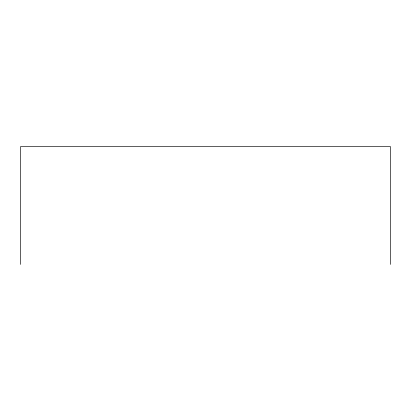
<?xml version="1.0" encoding="UTF-8"?>
<svg xmlns="http://www.w3.org/2000/svg" width="411" height="411" viewBox="0 0 411 411"><rect width="100%" height="100%" fill="white"/><g stroke="black" fill="none" stroke-linecap="round" stroke-linejoin="round"><path stroke-width="0.62" d="M390.45 264.407L390.45 146.593L20.55 146.593L20.55 264.407"/></g></svg>
